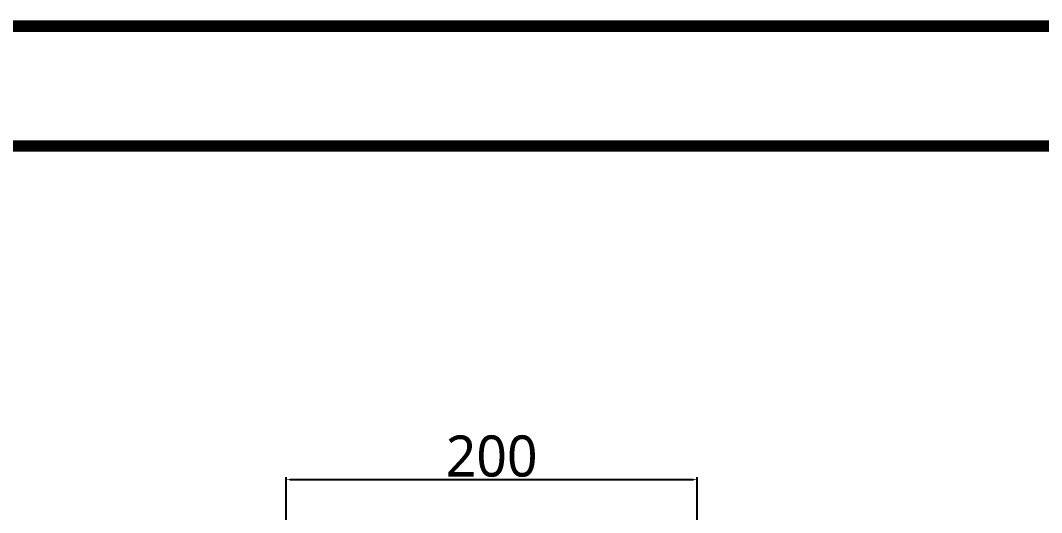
# Model space of a CAD drawing. Header units: millimetres. Extents: x 28 to 2369, y -329 to 1679.
# Drawn here: x 1583.3 to 2080.1, y 1439.2 to 1678.5 of the extents above; entities that cross this region are included whole.
import ezdxf

# ---------------------------------------------------------------- set-up
doc = ezdxf.new("R2010")
doc.units = ezdxf.units.MM
doc.layers.get('Defpoints').update_dxf_attribs({"linetype": 'CONTINUOUS'})
doc.layers.add('1LINE', color=7, linetype='CONTINUOUS')
doc.styles.add('Annotative', font='malgun.ttf')
doc.dimstyles.new('WOO', dxfattribs={"dimtxt": 20, "dimasz": 2, "dimexe": 1.25, "dimexo": 0.3, "dimgap": 1, "dimtad": 1, "dimdec": 1, "dimzin": 1, "dimdsep": 46, "dimtxsty": 'Annotative', "dimcen": 0, "dimclrd": 1, "dimclre": 1, "dimclrt": 2, "dimadec": 0, "dimazin": 0, "dimtfac": 1, "dimtdec": 1, "dimtofl": 0, "dimtmove": 0, "dimatfit": 3, "dimfxl": 0, "dimarcsym": 0})

# ---------------------------------------------------------------- blocks, each defined once
blk = doc.blocks.new('*D13')
at = {"layer": '1LINE', "color": 1, "lineweight": -2}
for p, q in [((1712.54, 1342.82), (1712.54, 1456.48)), ((1912.54, 1342.82), (1912.54, 1456.48)), ((1714.54, 1455.23), (1910.54, 1455.23))]:
    blk.add_line(p, q, dxfattribs=at)
at = {"layer": '1LINE', "color": 1}
for points in [[(1714.54, 1455.57), (1714.54, 1454.9), (1712.54, 1455.23)], [(1910.54, 1455.57), (1910.54, 1454.9), (1912.54, 1455.23)]]:
    blk.add_solid(points, dxfattribs=at)
at = {"layer": 'Defpoints', "color": 0}
for p in [(1912.54, 1455.23), (1712.54, 1342.52, 0), (1912.54, 1342.52, 0)]:
    blk.add_point(p, dxfattribs=at)
at = {"layer": '1LINE', "color": 2, "insert": (1812.54, 1466.57), "char_height": 20, "attachment_point": 5, "style": 'Annotative'}
blk.add_mtext('200', dxfattribs=at)

msp = doc.modelspace()

# ---------------------------------------------------------------- linework, layer by layer
at = {"layer": '1LINE', "color": 4, "const_width": 5.55}
for points in [[(35.1, 27.18), (2366.4, 27.18), (2366.4, 1675.74), (35.1, 1675.74)], [(126.69, 85.46), (2274.82, 85.46), (2274.82, 1617.45), (126.69, 1617.45)]]:
    msp.add_lwpolyline(points, close=True, dxfattribs=at)

# ---------------------------------------------------------------- dimensions: what is measured, and where the dimension line sits
at = {"layer": '1LINE'}
dim = msp.add_linear_dim(base=(1912.54, 1455.23), p1=(1712.54, 1342.52, 0), p2=(1912.54, 1342.52, 0), dimstyle='WOO', override={"dimdec": 0}, dxfattribs=at)
dim.commit()
dim.dimension.update_dxf_attribs({"geometry": '*D13', "text_midpoint": (1812.54, 1466.57)})

doc.saveas('drawing.dxf')
